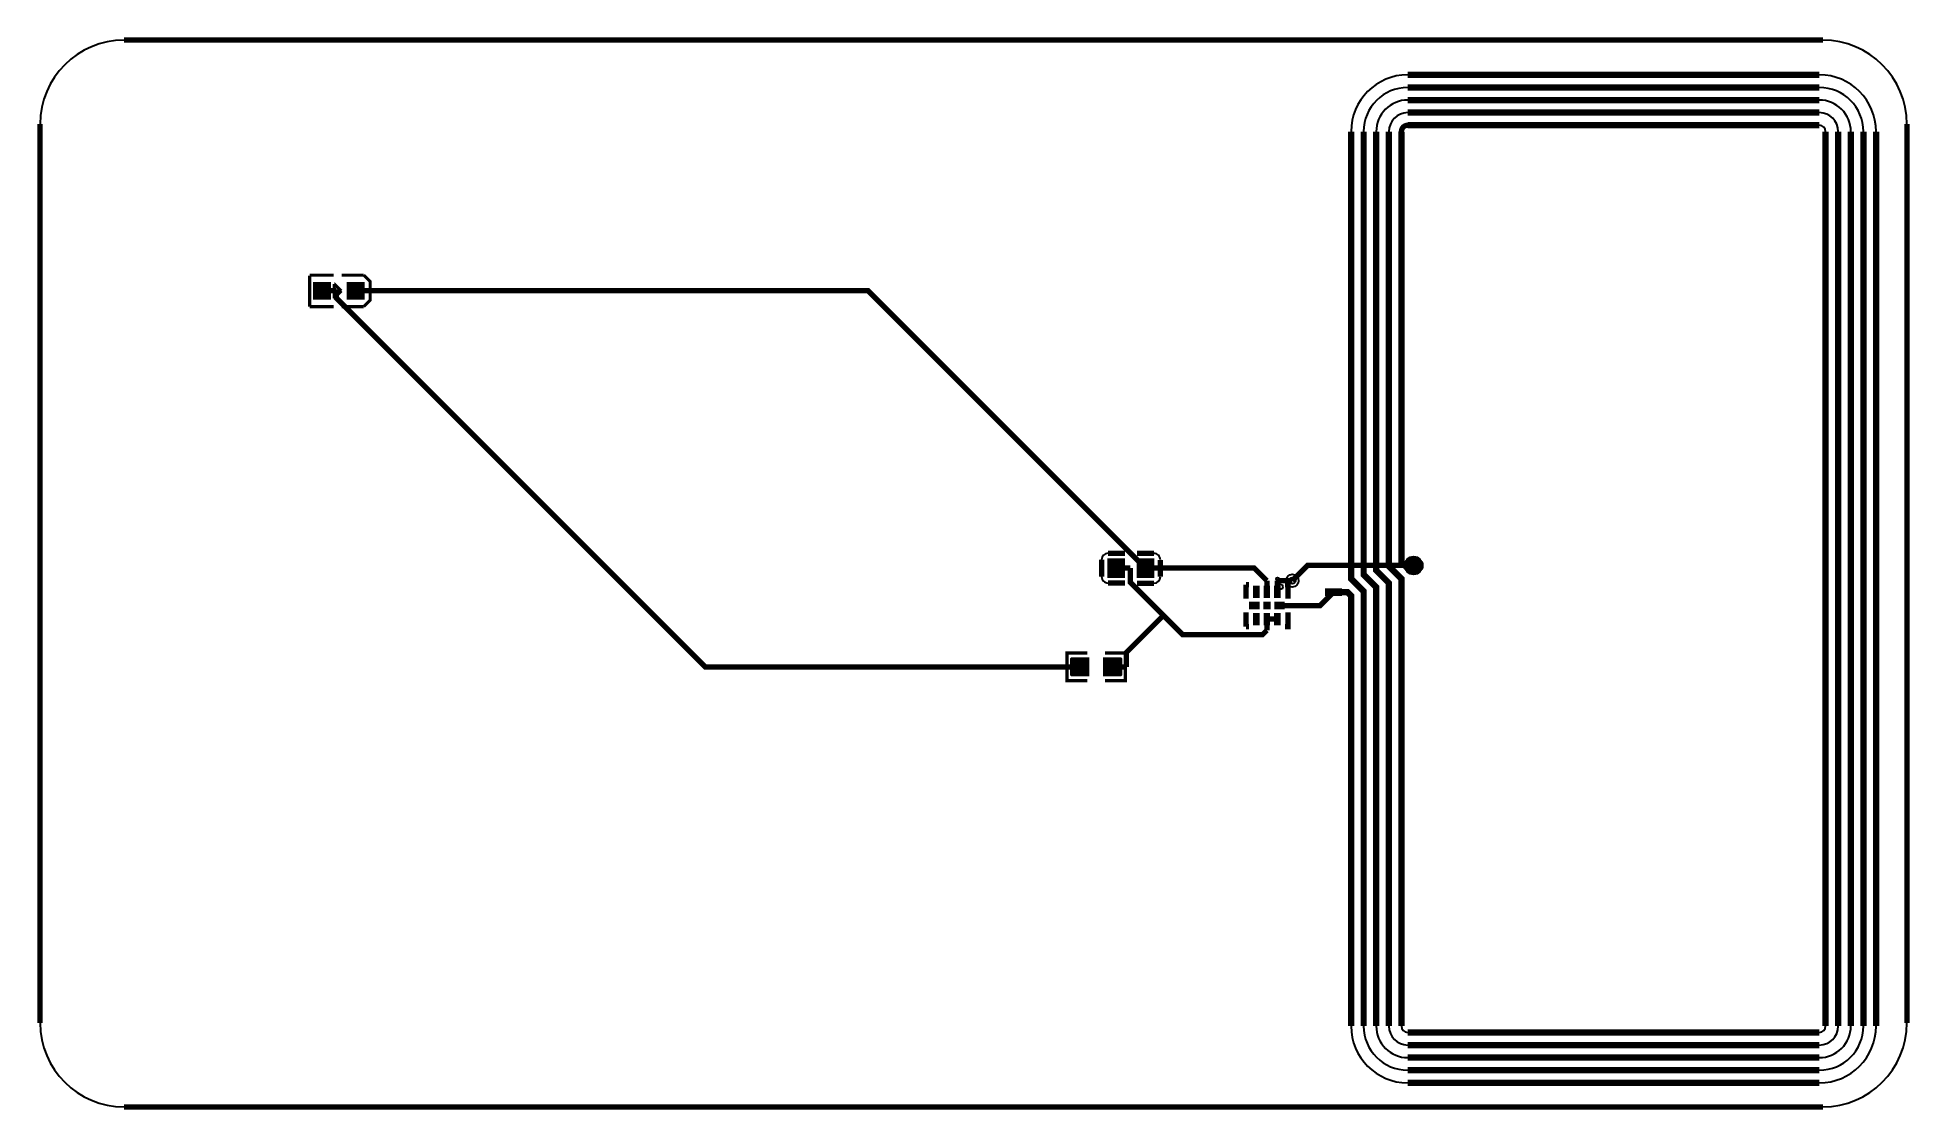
# Model space of a CAD drawing. Header units: millimetres. Extents: x -0.1 to 89, y -50.9 to 0.1.
import ezdxf

# ---------------------------------------------------------------- set-up
doc = ezdxf.new("R2010")
doc.units = ezdxf.units.MM
for name, color, linetype, true_color in [('BoardOutLine', 7, 'Continuous', 0xff00ff), ('BottomLayer', 7, 'Continuous', 0x0000ff), ('BottomSolderMaskLayer', 7, 'Continuous', 0xaa00ff), ('Document', 7, 'Continuous', 0xffffff), ('Hole', 7, 'Continuous', 0x222222), ('Multi-Layer', 7, 'Continuous', 0xc0c0c0), ('TopLayer', 7, 'Continuous', 0xff0000), ('TopPasteMaskLayer', 7, 'Continuous', 0x808080), ('TopSilkLayer', 7, 'Continuous', 0xffcc00), ('TopSolderMaskLayer', 7, 'Continuous', 0x800080)]:
    doc.layers.add(name, color=color, linetype=linetype, true_color=true_color)

msp = doc.modelspace()

# ---------------------------------------------------------------- hatches: boundary and pattern name
at = {"layer": 'BottomSolderMaskLayer'}
msp.add_hatch(color=256, dxfattribs=at).paths.add_polyline_path([(64.976, -25.019, 1), (65.835, -25.019, 1)])
at = {"layer": 'Document'}
for points in [[(13.695, -12.006), (13.155, -12.006), (13.155, -11.876), (13.695, -11.876)], [(13.489, -11.671), (13.489, -12.211), (13.359, -12.211), (13.359, -11.671)], [(15.294, -12), (14.754, -12), (14.754, -11.87), (15.294, -11.87)]]:
    msp.add_hatch(color=256, dxfattribs=at).paths.add_polyline_path(points)
at = {"layer": 'Multi-Layer'}
msp.add_hatch(color=256, dxfattribs=at).paths.add_polyline_path([(65.001, -25.019, 1), (65.809, -25.019, 1)])
at = {"layer": 'TopLayer'}
for points in [[(13.825, -11.538), (13.825, -12.338), (13.025, -12.338), (13.025, -11.538)], [(15.424, -11.538), (15.424, -12.338), (14.624, -12.338), (14.624, -11.538)], [(51.643, -25.596), (50.843, -25.596), (50.843, -24.696), (51.643, -24.696)], [(53.043, -25.596), (52.243, -25.596), (52.243, -24.696), (53.043, -24.696)], [(58.06, -26.024), (58.06, -26.524), (57.78, -26.524), (57.78, -26.024)], [(58.56, -26.024), (58.56, -26.524), (58.28, -26.524), (58.28, -26.024)], [(59.06, -26.024), (59.06, -26.524), (58.78, -26.524), (58.78, -26.024)], [(61.97, -26.439), (61.22, -26.439), (61.22, -26.139), (61.97, -26.139)], [(57.595, -26.774), (58.045, -26.774), (58.045, -27.074), (57.595, -27.074)], [(58.06, -27.324), (58.06, -27.824), (57.78, -27.824), (57.78, -27.324)], [(58.27, -26.774), (58.57, -26.774), (58.57, -27.074), (58.27, -27.074)], [(58.56, -27.324), (58.56, -27.824), (58.28, -27.824), (58.28, -27.324)], [(59.06, -27.324), (59.06, -27.824), (58.78, -27.824), (58.78, -27.324)], [(58.795, -26.774), (59.245, -26.774), (59.245, -27.074), (58.795, -27.074)], [(49.942, -30.277), (49.942, -29.413), (49.136, -29.413), (49.136, -30.277)], [(50.642, -30.277), (50.642, -29.413), (51.449, -29.413), (51.449, -30.277)]]:
    msp.add_hatch(color=256, dxfattribs=at).paths.add_polyline_path(points)
at = {"layer": 'TopPasteMaskLayer'}
for points in [[(13.825, -11.538), (13.825, -12.338), (13.025, -12.338), (13.025, -11.538)], [(15.424, -11.538), (15.424, -12.338), (14.624, -12.338), (14.624, -11.538)], [(51.643, -25.596), (50.843, -25.596), (50.843, -24.696), (51.643, -24.696)], [(53.043, -25.596), (52.243, -25.596), (52.243, -24.696), (53.043, -24.696)], [(58.06, -26.024), (58.06, -26.524), (57.78, -26.524), (57.78, -26.024)], [(58.56, -26.024), (58.56, -26.524), (58.28, -26.524), (58.28, -26.024)], [(59.06, -26.024), (59.06, -26.524), (58.78, -26.524), (58.78, -26.024)], [(61.97, -26.439), (61.22, -26.439), (61.22, -26.139), (61.97, -26.139)], [(57.595, -26.774), (58.045, -26.774), (58.045, -27.074), (57.595, -27.074)], [(58.06, -27.324), (58.06, -27.824), (57.78, -27.824), (57.78, -27.324)], [(58.27, -26.774), (58.57, -26.774), (58.57, -27.074), (58.27, -27.074)], [(58.56, -27.324), (58.56, -27.824), (58.28, -27.824), (58.28, -27.324)], [(59.06, -27.324), (59.06, -27.824), (58.78, -27.824), (58.78, -27.324)], [(58.795, -26.774), (59.245, -26.774), (59.245, -27.074), (58.795, -27.074)], [(49.097, -30.295), (49.897, -30.295), (49.947, -30.245), (49.947, -30.017), (49.577, -30.017), (49.577, -29.687), (49.947, -29.687), (49.947, -29.445), (49.897, -29.395), (49.097, -29.395), (49.047, -29.445), (49.047, -30.245)], [(51.487, -29.395), (50.687, -29.395), (50.637, -29.445), (50.637, -29.673), (51.007, -29.673), (51.007, -30.003), (50.637, -30.003), (50.637, -30.245), (50.687, -30.295), (51.487, -30.295), (51.537, -30.245), (51.537, -29.445)]]:
    msp.add_hatch(color=256, dxfattribs=at).paths.add_polyline_path(points)
at = {"layer": 'TopSolderMaskLayer'}
for points in [[(13.85, -11.513), (13.85, -12.364), (12.999, -12.364), (12.999, -11.513)], [(15.449, -11.513), (15.449, -12.363), (14.598, -12.363), (14.598, -11.513)], [(51.669, -25.621), (50.818, -25.621), (50.818, -24.671), (51.669, -24.671)], [(53.069, -25.621), (52.218, -25.621), (52.218, -24.671), (53.069, -24.671)], [(64.976, -25.019, 1), (65.835, -25.019, 1)], [(58.074, -25.979), (58.074, -26.569), (57.766, -26.569), (57.766, -25.979)], [(58.574, -25.979), (58.574, -26.569), (58.266, -26.569), (58.266, -25.979)], [(59.074, -25.979), (59.074, -26.569), (58.766, -26.569), (58.766, -25.979)], [(61.996, -26.464), (61.195, -26.464), (61.195, -26.114), (61.996, -26.114)], [(57.57, -26.749), (58.071, -26.749), (58.071, -27.099), (57.57, -27.099)], [(58.074, -27.279), (58.074, -27.869), (57.766, -27.869), (57.766, -27.279)], [(58.245, -26.749), (58.596, -26.749), (58.596, -27.099), (58.245, -27.099)], [(58.574, -27.279), (58.574, -27.869), (58.266, -27.869), (58.266, -27.279)], [(59.074, -27.279), (59.074, -27.869), (58.766, -27.869), (58.766, -27.279)], [(58.77, -26.749), (59.27, -26.749), (59.27, -27.099), (58.77, -27.099)], [(49.967, -30.302), (49.967, -29.388), (49.11, -29.388), (49.11, -30.302)], [(50.617, -30.302), (50.617, -29.388), (51.474, -29.388), (51.474, -30.302)]]:
    msp.add_hatch(color=256, dxfattribs=at).paths.add_polyline_path(points)

# ---------------------------------------------------------------- linework, layer by layer
at = {"layer": 'BoardOutLine', "const_width": 0.254}
for points in [[(4, 0), (84.9, 0)], [(0, -46.8), (0, -4)], [(88.9, -4), (88.9, -46.8)], [(84.9, -50.8), (4, -50.8)]]:
    msp.add_lwpolyline(points, dxfattribs=at)
at = {"layer": 'BoardOutLine'}
for centre, start, end in [((4, -4), 90, 180), ((84.9, -4), 360, 90), ((4, -46.8), 180, 270), ((84.9, -46.8), 270, 0)]:
    msp.add_arc(centre, 4, start, end, dxfattribs=at)
at = {"layer": 'BottomLayer', "const_width": 0.254}
msp.add_lwpolyline([(65.405, -25.019), (60.355, -25.019), (59.63, -25.744)], dxfattribs=at)
at = {"layer": 'BottomSolderMaskLayer'}
for points in [[(65.246, -25.019), (65.246, -25.019)], [(65.565, -25.019), (65.565, -25.019)]]:
    msp.add_lwpolyline(points, close=True, dxfattribs=at)
msp.add_circle((65.405, -25.019), 0.429, dxfattribs=at)
for start, end in [(360, 180), (180, 360)]:
    msp.add_arc((65.405, -25.019), 0.16, start, end, dxfattribs=at)
at = {"layer": 'Document'}
msp.add_circle((59.055, -26.035), 0.127, dxfattribs=at)
at = {"layer": 'Hole'}
msp.add_circle((59.63, -25.744), 0.152, dxfattribs=at)
at = {"layer": 'Multi-Layer'}
for points in [[(65.255, -25.019), (65.255, -25.019)], [(65.555, -25.019), (65.555, -25.019)]]:
    msp.add_lwpolyline(points, close=True, dxfattribs=at)
for centre, radius in [((65.405, -25.019), 0.404), ((59.63, -25.744), 0.305)]:
    msp.add_circle(centre, radius, dxfattribs=at)
for start, end in [(360, 180), (180, 360)]:
    msp.add_arc((65.405, -25.019), 0.15, start, end, dxfattribs=at)
at = {"layer": 'TopLayer'}
for points, const_width in [([(65.13, -1.654), (84.73, -1.654)], 0.3), ([(65.13, -2.254), (84.73, -2.254)], 0.3), ([(65.13, -2.854), (84.73, -2.854)], 0.3), ([(65.13, -3.454), (84.73, -3.454)], 0.3), ([(63.03, -46.954), (63.03, -26.254), (62.43, -25.654), (62.43, -4.354)], 0.3), ([(63.63, -46.954), (63.63, -26.054), (63.03, -25.454), (63.03, -4.354)], 0.3), ([(64.23, -46.954), (64.23, -25.854), (63.63, -25.254), (63.63, -4.354)], 0.3), ([(64.83, -46.954), (64.83, -25.654), (64.23, -25.054), (64.23, -4.354)], 0.3), ([(64.83, -4.354), (64.83, -24.854), (64.995, -25.019), (65.405, -25.019)], 0.3), ([(65.405, -25.019), (64.995, -25.019), (64.83, -24.854), (64.83, -4.354), (64.831, -4.329), (64.834, -4.305), (64.839, -4.281), (64.846, -4.257), (64.855, -4.234), (64.866, -4.212), (64.879, -4.191), (64.893, -4.171), (64.909, -4.152), (64.926, -4.134), (64.945, -4.118), (64.965, -4.104), (64.986, -4.091), (65.008, -4.08), (65.031, -4.071), (65.055, -4.064), (65.079, -4.058), (65.103, -4.055), (65.128, -4.054), (65.13, -4.054)], 0.254), ([(65.13, -4.054), (84.73, -4.054)], 0.3), ([(85.03, -46.954), (85.03, -4.354)], 0.3), ([(85.63, -46.954), (85.63, -4.354)], 0.3), ([(86.23, -46.954), (86.23, -4.354)], 0.3), ([(86.83, -46.954), (86.83, -4.354)], 0.3), ([(87.43, -46.954), (87.43, -4.354)], 0.3), ([(13.425, -11.938), (14.104, -11.938)], 0.254), ([(49.539, -29.845), (31.672, -29.845), (14.104, -12.278), (14.104, -11.938)], 0.254), ([(15.024, -11.938), (39.435, -11.938), (52.643, -25.146)], 0.254), ([(51.243, -25.146), (51.923, -25.146)], 0.254), ([(53.494, -27.397), (51.923, -25.826), (51.923, -25.146)], 0.254), ([(58.42, -25.744), (57.822, -25.146), (52.643, -25.146)], 0.254), ([(58.42, -26.274), (58.42, -25.744)], 0.254), ([(58.92, -26.274), (58.92, -25.744)], 0.254), ([(58.92, -25.744), (59.63, -25.744)], 0.254), ([(61.595, -26.289), (60.96, -26.924), (59.02, -26.924)], 0.254), ([(61.468, -26.289), (61.595, -26.289), (62.265, -26.289), (62.43, -26.454), (62.43, -46.954)], 0.3), ([(53.494, -27.397), (51.728, -29.162), (51.728, -29.845)], 0.254), ([(58.42, -28.104), (58.218, -28.306), (54.403, -28.306), (53.494, -27.397)], 0.254), ([(58.92, -27.574), (58.42, -27.574)], 0.254), ([(58.42, -27.574), (58.42, -28.104)], 0.254), ([(51.045, -29.845), (51.728, -29.845)], 0.254), ([(65.13, -47.254), (84.73, -47.254)], 0.3), ([(65.13, -47.854), (84.73, -47.854)], 0.3), ([(65.13, -48.454), (84.73, -48.454)], 0.3), ([(65.13, -49.054), (84.73, -49.054)], 0.3), ([(65.13, -49.654), (84.73, -49.654)], 0.3)]:
    msp.add_lwpolyline(points, dxfattribs=dict(at, const_width=const_width))
for centre, radius, start, end in [((65.13, -4.354), 2.7, 90, 180), ((84.73, -4.354), 2.7, 0, 90), ((65.13, -4.354), 2.1, 90, 180), ((84.73, -4.354), 2.1, 0, 90), ((65.13, -4.354), 1.5, 90, 180.0097), ((65.13, -4.354), 0.9, 90, 180), ((84.73, -4.354), 1.5, 359.9903, 90), ((84.73, -4.354), 0.9, 0, 90), ((65.13, -4.354), 0.3, 90, 180), ((84.73, -4.354), 0.3, 0, 90), ((65.13, -46.954), 2.7, 180, 270), ((65.13, -46.954), 2.1, 180, 270), ((65.13, -46.954), 1.5, 179.9903, 270), ((65.13, -46.954), 0.9, 180, 270), ((65.13, -46.954), 0.3, 180, 270), ((84.73, -46.954), 0.3, 270, 0), ((84.73, -46.954), 0.9, 270, 0), ((84.73, -46.954), 1.5, 270, 0.0097), ((84.73, -46.954), 2.1, 270, 0), ((84.73, -46.954), 2.7, 270, 0)]:
    msp.add_arc(centre, radius, start, end, dxfattribs=at)
at = {"layer": 'TopSilkLayer'}
for points, const_width in [([(13.984, -11.194), (12.834, -11.194)], 0.15), ([(12.834, -12.695), (12.834, -11.215)], 0.15), ([(14.004, -11.615), (14.014, -11.615), (14.344, -11.945)], 0.15), ([(14.004, -12.295), (14.004, -11.615)], 0.15), ([(14.364, -11.192), (15.414, -11.192)], 0.15), ([(15.714, -11.592), (15.714, -11.492), (15.414, -11.192)], 0.15), ([(15.714, -12.292), (15.714, -11.592)], 0.15), ([(14.004, -12.295), (14.004, -12.285), (14.344, -11.945)], 0.15), ([(14.004, -11.945), (14.344, -11.945)], 0.15), ([(15.714, -12.292), (15.714, -12.392), (15.414, -12.692)], 0.15), ([(13.984, -12.695), (12.834, -12.695)], 0.15), ([(14.364, -12.692), (15.414, -12.692)], 0.15), ([(50.553, -25.546), (50.553, -24.746)], 0.254), ([(51.663, -24.436), (50.863, -24.436)], 0.254), ([(52.239, -24.442), (53.039, -24.442)], 0.254), ([(53.349, -25.552), (53.349, -24.752)], 0.254), ([(51.663, -25.856), (50.863, -25.856)], 0.254), ([(52.239, -25.861), (53.039, -25.861)], 0.254), ([(57.42, -25.924), (57.562, -25.924)], 0.254), ([(57.42, -26.599), (57.42, -25.924)], 0.254), ([(59.278, -25.924), (59.42, -25.924), (59.42, -26.599)], 0.254), ([(57.42, -27.924), (57.42, -27.249)], 0.254), ([(59.42, -27.249), (59.42, -27.924), (59.278, -27.924)], 0.254), ([(57.562, -27.924), (57.42, -27.924)], 0.254), ([(49.866, -30.506), (48.907, -30.506), (48.907, -29.184), (49.866, -29.184)], 0.152), ([(50.718, -30.506), (51.677, -30.506), (51.677, -29.184), (50.718, -29.184)], 0.152)]:
    msp.add_lwpolyline(points, dxfattribs=dict(at, const_width=const_width))
msp.add_circle((58.928, -25.654), 0.0635, dxfattribs=at)
for centre, start, end in [((50.863, -24.746), 90, 180), ((53.039, -24.752), 359.9953, 90), ((50.863, -25.546), 179.9953, 270), ((53.039, -25.552), 270, 0)]:
    msp.add_arc(centre, 0.31, start, end, dxfattribs=at)
at = {"layer": 'TopSolderMaskLayer'}
for points in [[(65.246, -25.019), (65.246, -25.019)], [(65.565, -25.019), (65.565, -25.019)]]:
    msp.add_lwpolyline(points, close=True, dxfattribs=at)
msp.add_circle((65.405, -25.019), 0.429, dxfattribs=at)
for start, end in [(360, 180), (180, 360)]:
    msp.add_arc((65.405, -25.019), 0.16, start, end, dxfattribs=at)

doc.saveas('drawing.dxf')
